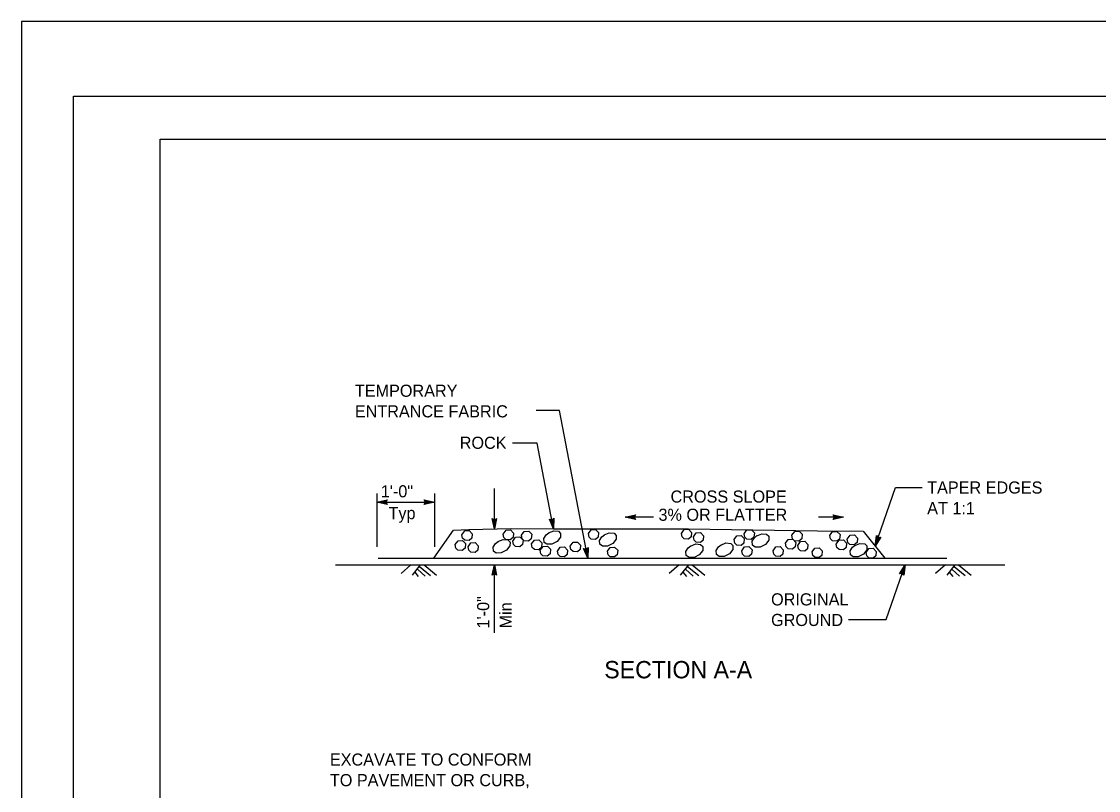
# Model space of a CAD drawing. Extents: x -894 to 866, y -472 to 714.
# Drawn here: x -894 to -272, y 270 to 714 of the extents above; entities that cross this region are included whole.
import ezdxf

# ---------------------------------------------------------------- set-up
doc = ezdxf.new("R2010")
doc.units = 0
for name, color, linetype in [('border_PLOTTING-ELEMENTS', 7, 'Continuous'), ('border_rw_22x34_Cut_Lines', 7, 'Continuous'), ('border_SHEET', 7, 'Continuous'), ('rd_PROFILE-OG', 7, 'Continuous'), ('temp_CONSTRUCTION', 7, 'Continuous'), ('temp_CONSTRUCTION-anno', 7, 'Continuous')]:
    doc.layers.add(name, color=color, linetype=linetype)

msp = doc.modelspace()

# ---------------------------------------------------------------- linework, layer by layer
at = {"layer": 'border_PLOTTING-ELEMENTS'}
for points in [[(-894.04, -472.44), (865.96, -472.44), (865.96, 713.56), (-894.04, 713.56)], [(-864.04, 670.56), (835.96, 670.56), (835.96, -429.44), (-864.04, -429.44)]]:
    msp.add_lwpolyline(points, close=True, dxfattribs=at)
at = {"layer": 'border_rw_22x34_Cut_Lines'}
msp.add_lwpolyline([(-864.04, 670.56), (835.96, 670.56), (835.96, -429.44), (-864.04, -429.44)], close=True, dxfattribs=at)
at = {"layer": 'border_SHEET'}
for p, q in [((-814.04, 645.56), (810.96, 645.56)), ((-814.04, -404.44), (-814.04, 645.56))]:
    msp.add_line(p, q, dxfattribs=at)
at = {"layer": 'rd_PROFILE-OG'}
for p, q in [((-669.09, 399.9), (-674.79, 394.83)), ((-674.79, 399.89), (-634.79, 399.89)), ((-663.69, 399.86), (-668.39, 393.88)), ((-664.15, 398.97), (-657.71, 393.66)), ((-661.49, 399.84), (-654.29, 393.91)), ((-514.18, 399.9), (-519.88, 394.83)), ((-519.88, 399.89), (-479.88, 399.89)), ((-508.77, 399.86), (-513.47, 393.88)), ((-509.24, 398.97), (-502.79, 393.66)), ((-506.58, 399.84), (-499.37, 393.91)), ((-360.27, 399.9), (-365.97, 394.83)), ((-365.97, 399.89), (-325.97, 399.89)), ((-354.86, 399.86), (-359.56, 393.88)), ((-355.33, 398.97), (-348.88, 393.66)), ((-352.67, 399.84), (-345.46, 393.91)), ((-666.89, 395.6), (-664.83, 393.07)), ((-665.33, 397.32), (-660.93, 393.31)), ((-511.97, 395.6), (-509.91, 393.07)), ((-510.41, 397.32), (-506.01, 393.31)), ((-358.06, 395.6), (-356, 393.07)), ((-356.5, 397.32), (-352.1, 393.31))]:
    msp.add_line(p, q, dxfattribs=at)
at = {"layer": 'temp_CONSTRUCTION'}
for p, q in [((-712.62, 399.89), (-538.25, 399.89)), ((-687.96, 403.81), (-537.65, 403.81)), ((-538.25, 399.89), (-326.46, 399.89)), ((-537.65, 403.81), (-359.53, 403.81))]:
    msp.add_line(p, q, dxfattribs=at)
for points in [[(-655.91, 403.81), (-644.55, 419.88), (-635.54, 420.35), (-611.21, 420.82), (-586.77, 420.7), (-534.6, 420.74)], [(-639.59, 417.23), (-638, 419.49), (-635.46, 419.64), (-633.7, 417.81), (-633.95, 415.24), (-635.52, 413.94), (-638.02, 414.12), (-639.2, 415.27), (-639.58, 417.23)], [(-615.74, 417.62), (-614.15, 419.88), (-611.62, 420.02), (-609.85, 418.19), (-610.11, 415.63), (-611.67, 414.32), (-614.18, 414.51), (-615.36, 415.65), (-615.74, 417.61)], [(-605.19, 416.93), (-603.6, 419.19), (-601.06, 419.34), (-599.29, 417.51), (-599.55, 414.95), (-601.12, 413.64), (-603.62, 413.82), (-604.8, 414.97), (-605.18, 416.93)], [(-589.58, 418.32), (-586.61, 419.49), (-583.88, 419.26), (-582.58, 418.02), (-582.62, 415.81), (-584.59, 413.29), (-587.64, 411.77), (-590.51, 411.72), (-592.12, 412.86), (-592.27, 415.15), (-590.96, 417.19), (-589.46, 418.39)], [(-566.58, 417.89), (-564.99, 420.15), (-562.45, 420.3), (-560.69, 418.47), (-560.94, 415.91), (-562.51, 414.6), (-565.02, 414.78), (-566.19, 415.93), (-566.58, 417.89)], [(-557.45, 417.18), (-554.48, 418.36), (-551.75, 418.12), (-550.45, 416.89), (-550.49, 414.67), (-552.46, 412.15), (-555.51, 410.63), (-558.37, 410.58), (-559.99, 411.73), (-560.14, 414.01), (-558.83, 416.06), (-557.33, 417.25)], [(-534.6, 420.74), (-508.63, 420.76), (-434.23, 419.48), (-407.8, 419.35), (-395.21, 403.81)], [(-512.82, 418.03), (-511.23, 420.29), (-508.69, 420.43), (-506.93, 418.6), (-507.18, 416.04), (-508.75, 414.74), (-511.26, 414.92), (-512.43, 416.06), (-512.82, 418.03)], [(-505.86, 416.07), (-504.27, 418.33), (-501.73, 418.47), (-499.97, 416.64), (-500.22, 414.08), (-501.79, 412.78), (-504.29, 412.96), (-505.47, 414.1), (-505.85, 416.07)], [(-476.53, 417.77), (-474.94, 420.03), (-472.41, 420.17), (-470.64, 418.34), (-470.9, 415.78), (-472.47, 414.48), (-474.97, 414.66), (-476.15, 415.8), (-476.53, 417.77)], [(-469.29, 416.64), (-466.31, 417.82), (-463.58, 417.59), (-462.28, 416.35), (-462.33, 414.14), (-464.3, 411.62), (-467.34, 410.1), (-470.21, 410.04), (-471.83, 411.19), (-471.98, 413.48), (-470.67, 415.52), (-469.17, 416.72)], [(-448.97, 416.93), (-447.38, 419.19), (-444.84, 419.34), (-443.08, 417.51), (-443.33, 414.95), (-444.9, 413.64), (-447.4, 413.82), (-448.58, 414.97), (-448.96, 416.93)], [(-427.08, 416.77), (-425.49, 419.03), (-422.95, 419.18), (-421.19, 417.35), (-421.44, 414.79), (-423.01, 413.48), (-425.51, 413.66), (-426.69, 414.81), (-427.07, 416.77)], [(-416.99, 414.77), (-415.4, 417.03), (-412.86, 417.17), (-411.1, 415.34), (-411.35, 412.78), (-412.92, 411.48), (-415.43, 411.66), (-416.61, 412.8), (-416.99, 414.76)], [(-643.46, 411.54), (-641.87, 413.8), (-639.33, 413.94), (-637.57, 412.11), (-637.82, 409.55), (-639.39, 408.25), (-641.89, 408.43), (-643.07, 409.57), (-643.45, 411.54)], [(-636.06, 410.29), (-634.47, 412.55), (-631.93, 412.69), (-630.17, 410.86), (-630.42, 408.3), (-631.99, 406.99), (-634.5, 407.18), (-635.67, 408.32), (-636.06, 410.28)], [(-618.82, 413.3), (-615.85, 414.48), (-613.12, 414.24), (-611.82, 413.01), (-611.86, 410.79), (-613.83, 408.27), (-616.88, 406.75), (-619.75, 406.7), (-621.36, 407.85), (-621.51, 410.13), (-620.2, 412.18), (-618.7, 413.37)], [(-610.2, 413.59), (-608.61, 415.85), (-606.07, 415.99), (-604.31, 414.16), (-604.56, 411.6), (-606.13, 410.3), (-608.64, 410.48), (-609.81, 411.62), (-610.2, 413.59)], [(-599.34, 411.92), (-597.75, 414.18), (-595.21, 414.32), (-593.45, 412.49), (-593.7, 409.93), (-595.27, 408.62), (-597.78, 408.81), (-598.95, 409.95), (-599.34, 411.91)], [(-594.36, 408.26), (-592.77, 410.52), (-590.23, 410.67), (-588.47, 408.84), (-588.73, 406.28), (-590.29, 404.97), (-592.8, 405.16), (-593.98, 406.3), (-594.36, 408.26)], [(-577, 410.63), (-575.41, 412.89), (-572.87, 413.03), (-571.11, 411.2), (-571.36, 408.64), (-572.93, 407.34), (-575.44, 407.52), (-576.61, 408.66), (-577, 410.63)], [(-507.48, 410.73), (-504.51, 411.91), (-501.77, 411.67), (-500.48, 410.44), (-500.52, 408.22), (-502.49, 405.7), (-505.53, 404.18), (-508.4, 404.13), (-510.02, 405.28), (-510.17, 407.56), (-508.86, 409.61), (-507.36, 410.81)], [(-490.04, 411.31), (-487.07, 412.49), (-484.34, 412.25), (-483.04, 411.02), (-483.08, 408.8), (-485.05, 406.29), (-488.09, 404.76), (-490.96, 404.71), (-492.58, 405.86), (-492.73, 408.15), (-491.42, 410.19), (-489.92, 411.39)], [(-482.38, 414.42), (-480.79, 416.68), (-478.26, 416.83), (-476.49, 415), (-476.75, 412.44), (-478.31, 411.13), (-480.82, 411.32), (-482, 412.46), (-482.38, 414.42)], [(-452.65, 412.3), (-451.06, 414.56), (-448.52, 414.7), (-446.76, 412.87), (-447.01, 410.31), (-448.58, 409.01), (-451.09, 409.19), (-452.27, 410.33), (-452.65, 412.3)], [(-445.63, 411.08), (-444.04, 413.34), (-441.5, 413.48), (-439.73, 411.66), (-439.99, 409.09), (-441.56, 407.79), (-444.06, 407.97), (-445.24, 409.11), (-445.62, 411.08)], [(-423.32, 411.88), (-421.73, 414.14), (-419.19, 414.28), (-417.43, 412.45), (-417.69, 409.89), (-419.25, 408.59), (-421.76, 408.77), (-422.94, 409.91), (-423.32, 411.88)], [(-412.64, 411.11), (-409.67, 412.29), (-406.94, 412.05), (-405.64, 410.81), (-405.68, 408.6), (-407.65, 406.08), (-410.69, 404.56), (-413.56, 404.51), (-415.18, 405.66), (-415.33, 407.94), (-414.02, 409.99), (-412.52, 411.18)], [(-584.48, 407.82), (-582.89, 410.08), (-580.35, 410.23), (-578.59, 408.4), (-578.84, 405.84), (-580.41, 404.53), (-582.92, 404.71), (-584.1, 405.86), (-584.48, 407.82)], [(-555.53, 407.7), (-553.94, 409.96), (-551.4, 410.1), (-549.64, 408.28), (-549.89, 405.71), (-551.46, 404.41), (-553.96, 404.59), (-555.14, 405.73), (-555.52, 407.7)], [(-477.91, 408.01), (-476.32, 410.27), (-473.79, 410.42), (-472.02, 408.59), (-472.28, 406.03), (-473.85, 404.72), (-476.35, 404.91), (-477.53, 406.05), (-477.91, 408.01)], [(-459.83, 408.04), (-458.24, 410.3), (-455.7, 410.45), (-453.94, 408.62), (-454.2, 406.06), (-455.76, 404.75), (-458.27, 404.93), (-459.45, 406.08), (-459.83, 408.04)], [(-437.33, 407.32), (-435.74, 409.58), (-433.2, 409.73), (-431.44, 407.9), (-431.7, 405.34), (-433.26, 404.03), (-435.77, 404.22), (-436.95, 405.36), (-437.33, 407.32)], [(-406.14, 407.09), (-404.55, 409.35), (-402.01, 409.5), (-400.25, 407.67), (-400.5, 405.11), (-402.07, 403.8), (-404.57, 403.99), (-405.75, 405.13), (-406.14, 407.09)]]:
    msp.add_lwpolyline(points, dxfattribs=at)
at = {"layer": 'temp_CONSTRUCTION-anno'}
for p, q in [((-583.31, 489.01), (-596.64, 489.01)), ((-566.94, 403.81), (-583.31, 489.01)), ((-596.22, 470.11), (-610.31, 470.11)), ((-586.72, 420.7), (-596.22, 470.11)), ((-620.87, 420.63), (-620.87, 443.91)), ((-400.83, 410.74), (-389.14, 444.44)), ((-389.14, 444.44), (-373.69, 444.44)), ((-688.73, 441.04), (-688.73, 410.32)), ((-688.73, 436.04), (-682.82, 437.35)), ((-688.73, 436.04), (-655.49, 436.04)), ((-682.82, 434.72), (-688.73, 436.04)), ((-688.73, 436.04), (-688.73, 436.04)), ((-683.03, 435.07), (-687.37, 436.04)), ((-687.36, 436.04), (-683.05, 437)), ((-686.01, 436.04), (-683.23, 436.66)), ((-683.26, 435.43), (-686.01, 436.04)), ((-684.65, 436.04), (-683.46, 436.3)), ((-683.44, 435.77), (-684.65, 436.04)), ((-682.82, 437.35), (-683.61, 436.04)), ((-683.61, 436.04), (-682.82, 434.72)), ((-682.82, 437.35), (-682.82, 437.35)), ((-660.61, 436.04), (-661.39, 437.36)), ((-661.39, 437.36), (-661.39, 437.36)), ((-661.39, 437.36), (-655.49, 436.04)), ((-655.49, 436.04), (-661.39, 434.73)), ((-661.39, 434.73), (-660.61, 436.04)), ((-661.18, 437.01), (-656.85, 436.04)), ((-656.86, 436.04), (-661.16, 435.09)), ((-658.21, 436.04), (-660.99, 435.43)), ((-660.95, 436.66), (-658.21, 436.04)), ((-660.78, 436.31), (-659.57, 436.04)), ((-659.57, 436.04), (-660.76, 435.78)), ((-655.49, 441.04), (-655.49, 410.32)), ((-655.49, 436.04), (-655.49, 436.04)), ((-682.82, 434.72), (-682.82, 434.72)), ((-661.39, 434.73), (-661.39, 434.73)), ((-620.87, 420.63), (-622.18, 426.54)), ((-622.18, 426.54), (-622.18, 426.54)), ((-622.18, 426.54), (-620.87, 425.75)), ((-620.88, 422), (-621.83, 426.31)), ((-620.87, 423.35), (-621.49, 426.13)), ((-620.87, 424.71), (-621.13, 425.9)), ((-620.87, 425.75), (-619.55, 426.54)), ((-619.55, 426.54), (-620.87, 420.63)), ((-619.9, 426.32), (-620.87, 421.99)), ((-620.26, 426.09), (-620.87, 423.35)), ((-620.6, 425.92), (-620.87, 424.71)), ((-619.55, 426.54), (-619.55, 426.54)), ((-586.72, 420.7), (-589.12, 426.25)), ((-589.12, 426.25), (-589.12, 426.25)), ((-589.12, 426.25), (-587.69, 425.73)), ((-586.98, 422.05), (-588.73, 426.09)), ((-587.23, 423.37), (-588.36, 425.99)), ((-587.49, 424.71), (-587.97, 425.83)), ((-587.69, 425.73), (-586.54, 426.75)), ((-587.45, 425.95), (-587.49, 424.71)), ((-587.15, 426.18), (-587.23, 423.37)), ((-586.85, 426.47), (-586.98, 422.03)), ((-586.54, 426.75), (-586.72, 420.7)), ((-586.54, 426.75), (-586.54, 426.75)), ((-545.31, 427.43), (-539.4, 428.73)), ((-528.94, 427.43), (-545.31, 427.43)), ((-539.4, 426.11), (-545.31, 427.43)), ((-545.31, 427.43), (-545.31, 427.43)), ((-539.62, 426.46), (-543.95, 427.43)), ((-543.94, 427.43), (-539.63, 428.38)), ((-542.59, 427.42), (-539.81, 428.04)), ((-539.85, 426.81), (-542.59, 427.42)), ((-541.23, 427.42), (-540.04, 427.69)), ((-540.02, 427.15), (-541.23, 427.42)), ((-539.4, 428.73), (-540.19, 427.43)), ((-540.19, 427.43), (-539.4, 426.11)), ((-539.4, 428.73), (-539.4, 428.73)), ((-539.4, 426.11), (-539.4, 426.11)), ((-419.19, 427.43), (-433.56, 427.43)), ((-424.3, 427.43), (-425.09, 428.74)), ((-425.09, 428.74), (-425.09, 428.74)), ((-425.09, 428.74), (-419.19, 427.43)), ((-419.19, 427.43), (-425.09, 426.12)), ((-425.09, 426.12), (-424.3, 427.43)), ((-425.09, 426.12), (-425.09, 426.12)), ((-424.88, 428.39), (-420.54, 427.43)), ((-420.56, 427.42), (-424.86, 426.47)), ((-421.91, 427.43), (-424.69, 426.81)), ((-424.65, 428.04), (-421.91, 427.43)), ((-424.48, 427.7), (-423.27, 427.43)), ((-423.27, 427.43), (-424.46, 427.17)), ((-419.19, 427.43), (-419.19, 427.43)), ((-620.87, 420.63), (-620.87, 420.63)), ((-586.72, 420.7), (-586.72, 420.7)), ((-400.83, 410.74), (-400.13, 416.75)), ((-397.65, 415.89), (-400.83, 410.74)), ((-400.83, 410.74), (-400.83, 410.74)), ((-400.38, 412.04), (-399.87, 416.42)), ((-398.05, 415.8), (-400.38, 412.03)), ((-400.13, 416.75), (-400.13, 416.75)), ((-400.13, 416.75), (-399.15, 415.58)), ((-399.94, 413.31), (-399.61, 416.14)), ((-398.46, 415.7), (-399.94, 413.31)), ((-399.49, 414.6), (-399.35, 415.81)), ((-398.84, 415.65), (-399.49, 414.6)), ((-399.15, 415.58), (-397.65, 415.89)), ((-397.65, 415.89), (-397.65, 415.89)), ((-566.94, 403.81), (-569.34, 409.37)), ((-569.34, 409.37), (-569.34, 409.37)), ((-569.34, 409.37), (-567.91, 408.84)), ((-567.2, 405.16), (-568.95, 409.21)), ((-567.45, 406.48), (-568.58, 409.1)), ((-567.71, 407.82), (-568.19, 408.94)), ((-567.91, 408.84), (-566.76, 409.86)), ((-567.67, 409.06), (-567.71, 407.82)), ((-567.37, 409.29), (-567.45, 406.48)), ((-567.07, 409.59), (-567.2, 405.15)), ((-566.76, 409.86), (-566.94, 403.81)), ((-566.76, 409.86), (-566.76, 409.86)), ((-622.19, 393.97), (-620.87, 399.87)), ((-621.84, 394.18), (-620.87, 398.52)), ((-620.87, 360.62), (-620.87, 399.87)), ((-620.87, 399.87), (-620.87, 399.87)), ((-620.87, 399.87), (-619.56, 393.97)), ((-620.87, 398.51), (-619.92, 394.2)), ((-566.94, 403.81), (-566.94, 403.81)), ((-394.56, 368.3), (-383.61, 399.89)), ((-386.79, 394.74), (-383.61, 399.89)), ((-386.39, 394.83), (-384.05, 398.61)), ((-384.05, 398.59), (-384.56, 394.21)), ((-383.61, 399.89), (-384.3, 393.88)), ((-383.61, 399.89), (-383.61, 399.89)), ((-620.87, 394.76), (-622.19, 393.97)), ((-622.19, 393.97), (-622.19, 393.97)), ((-621.49, 394.41), (-620.88, 397.15)), ((-621.15, 394.59), (-620.88, 395.8)), ((-620.88, 397.15), (-620.26, 394.37)), ((-620.88, 395.8), (-620.61, 394.61)), ((-619.56, 393.97), (-620.87, 394.76)), ((-619.56, 393.97), (-619.56, 393.97)), ((-385.28, 395.05), (-386.79, 394.74)), ((-386.79, 394.74), (-386.79, 394.74)), ((-385.98, 394.93), (-384.5, 397.32)), ((-385.6, 394.98), (-384.94, 396.04)), ((-384.3, 393.88), (-385.28, 395.05)), ((-384.94, 396.04), (-385.09, 394.82)), ((-384.5, 397.32), (-384.83, 394.49)), ((-384.3, 393.88), (-384.3, 393.88)), ((-416.29, 368.3), (-394.56, 368.3))]:
    msp.add_line(p, q, dxfattribs=at)

# ---------------------------------------------------------------- texts
for s, height, p in [('TEMPORARY', 7, (-701.48, 496.91)), ('ENTRANCE FABRIC', 7, (-701.48, 485.01)), ('ROCK', 7, (-640.88, 466.86)), ('TAPER EDGES', 7, (-370.83, 441.03)), ('1\'-0"', 7, (-686.48, 438.84)), ('CROSS SLOPE', 7, (-519.09, 435.8)), ('AT 1:1', 7, (-370.83, 429.13)), ('Typ', 7, (-682.03, 426.24)), ('3% OR FLATTER', 7, (-526.05, 425.3)), ('ORIGINAL', 7, (-461.02, 376.45)), ('GROUND', 7, (-461.02, 364.55)), ('SECTION A-A', 10, (-557.38, 334.35)), ('EXCAVATE TO CONFORM', 7, (-715.9, 283.96)), ('TO PAVEMENT OR CURB,', 7, (-715.9, 272.06))]:
    msp.add_text(s, height=height, dxfattribs=at).set_placement(p)
for s, p in [('1\'-0"', (-623.87, 363.16)), ('Min', (-610.87, 363.16))]:
    msp.add_text(s, height=7, rotation=90, dxfattribs=at).set_placement(p)

doc.saveas('drawing.dxf')
